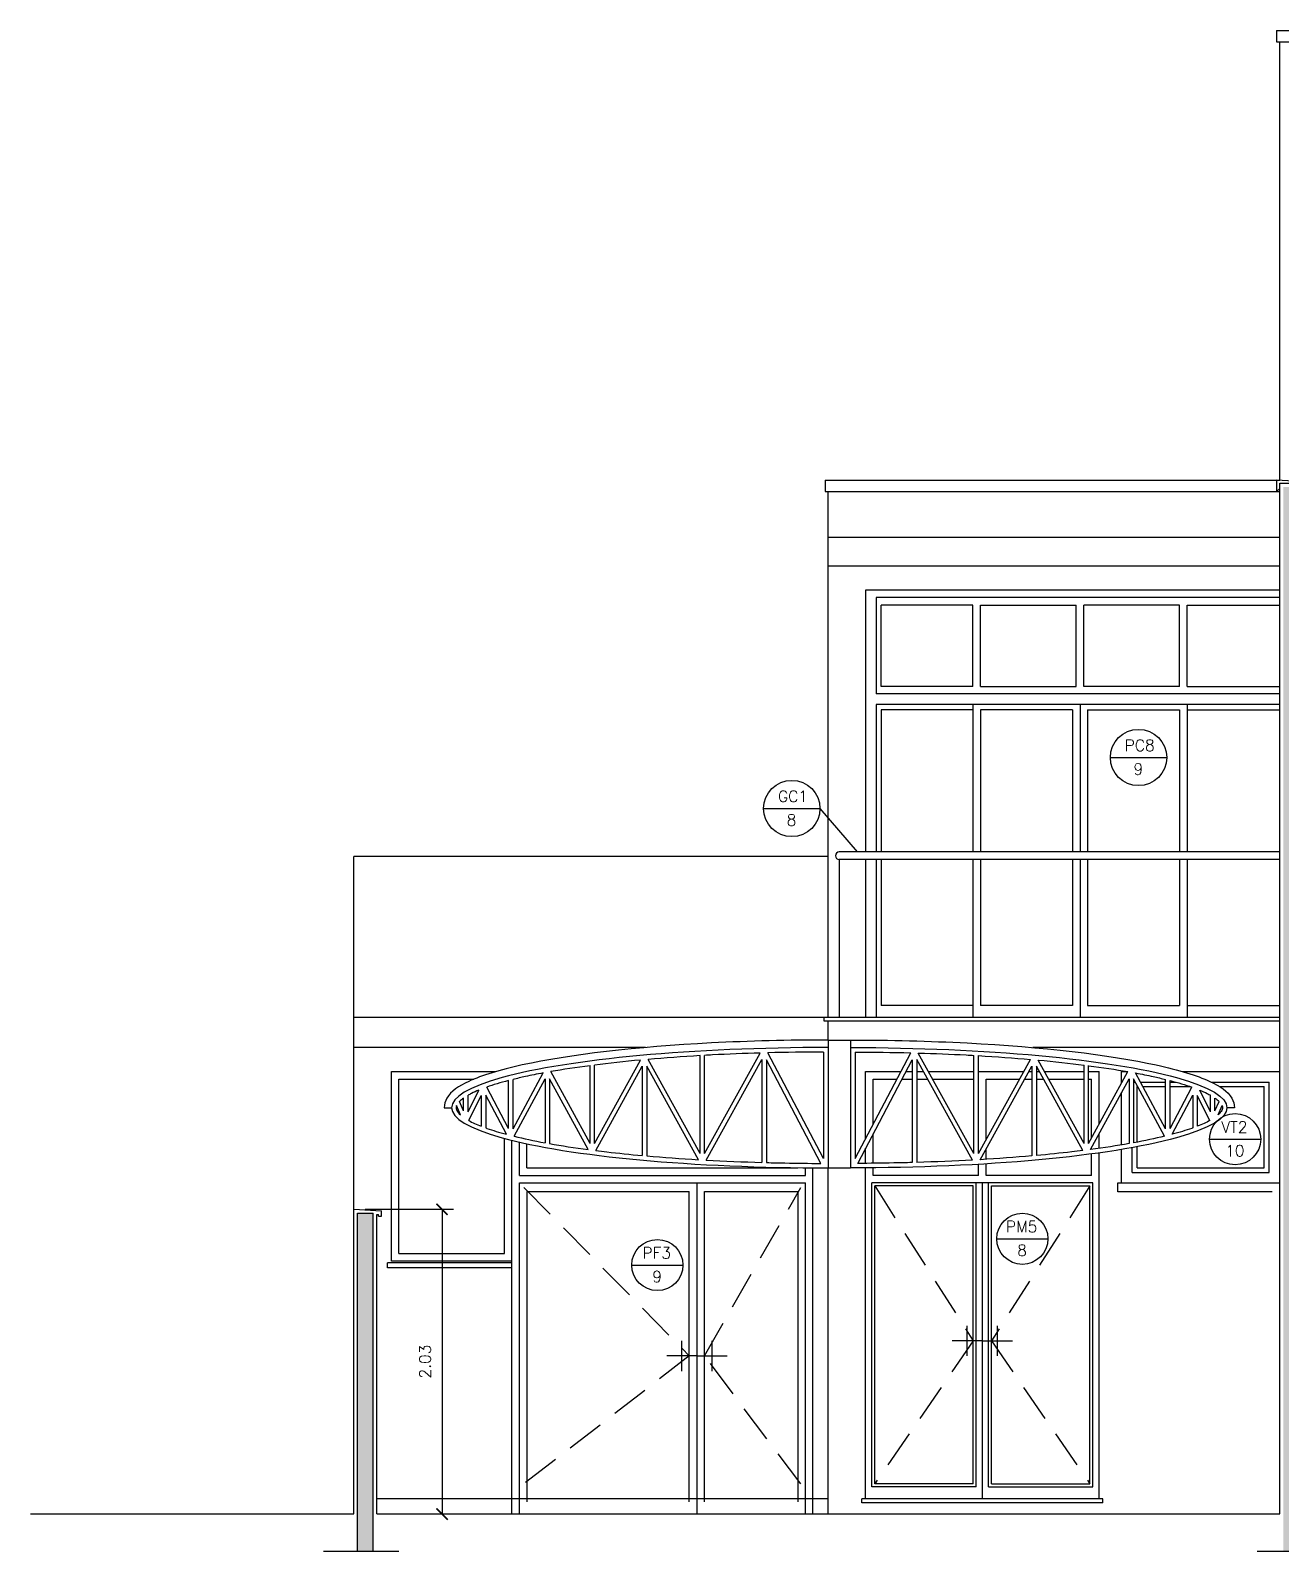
# Model space of a CAD drawing. Header units: millimetres. Extents: x 128 to 761, y 122 to 191.
# Drawn here: x 536.84 to 545.15, y 123.83 to 133.94 of the extents above; entities that cross this region are included whole.
import ezdxf

# ---------------------------------------------------------------- set-up
doc = ezdxf.new("R2010")
doc.units = ezdxf.units.MM
doc.linetypes.add('HIDDEN', pattern=[0.375, 0.25, -0.125])
for name, color, linetype in [('ALV', 5, 'Continuous'), ('CAIX', 2, 'Continuous'), ('CAIXN', 7, 'Continuous'), ('COTAS', 1, 'Continuous'), ('LPROJ', 7, 'HIDDEN'), ('LVISTA', 1, 'Continuous'), ('LVISTA01', 8, 'Continuous'), ('LVISTA02', 1, 'Continuous'), ('LVISTA025', 3, 'Continuous'), ('METAL', 5, 'Continuous'), ('NOTAS', 2, 'Continuous'), ('REVEST', 2, 'Continuous'), ('SOLID', 8, 'Continuous')]:
    doc.layers.add(name, color=color, linetype=linetype)
doc.styles.add('60-50', font='romans.shx', dxfattribs={"height": 0.075})
doc.dimstyles.new('50', dxfattribs={"dimtxt": 0.1, "dimasz": 2.5, "dimexe": 1.25, "dimexo": 0.625, "dimgap": 0.075, "dimtad": 1, "dimzin": 0, "dimdsep": 46, "dimtxsty": '60-50', "dimcen": 2.5, "dimclrt": 3, "dimadec": 0, "dimazin": 0, "dimtfac": 1, "dimtmove": 0, "dimatfit": 3, "dimfxl": 1, "dimarcsym": 0})

# ---------------------------------------------------------------- blocks, each defined once
blk = doc.blocks.new('_ARCHTICK')
at = {"color": 0, "linetype": 'ByBlock', "const_width": 0.15}
blk.add_lwpolyline([(-0.5, -0.5), (0.5, 0.5)], dxfattribs=at)
blk = doc.blocks.new('*D498')
at = {"layer": 'COTAS', "color": 0, "lineweight": -2}
for p, q in [((539.063, 126.1), (539.649, 126.1)), ((539.574, 126.1), (539.574, 124.075)), ((539.216, 124.075), (539.649, 124.075))]:
    blk.add_line(p, q, dxfattribs=at)
at = {"layer": 'DEFPOINTS', "color": 0}
for p in [(538.988, 126.1), (539.141, 124.075), (539.574, 124.075)]:
    blk.add_point(p, dxfattribs=at)
at = {"layer": 'COTAS', "color": 0, "lineweight": -2, "xscale": 0.075, "yscale": 0.075, "zscale": 0.075}
for p, rotation in [((539.574, 126.1), 90), ((539.574, 124.075), 270)]:
    blk.add_blockref('_ARCHTICK', p, dxfattribs=dict(at, rotation=rotation))
at = {"layer": 'COTAS', "color": 3, "insert": (539.461, 125.088), "char_height": 0.075, "attachment_point": 5, "rotation": 90, "style": '60-50'}
blk.add_mtext('2.03', dxfattribs=at)

msp = doc.modelspace()

# ---------------------------------------------------------------- hatches: boundary and pattern name
at = {"layer": 'SOLID'}
h = msp.add_hatch(color=256, dxfattribs=at)
h.paths.add_polyline_path([(539.1164, 126.0752), (539.0126, 126.0752), (539.0126, 123.8252), (539.1164, 123.8252)])
h.paths.add_polyline_path([(545.1626, 123.8252), (545.2626, 123.8252), (545.2626, 127.2002), (547.5626, 127.2002), (547.5626, 127.0402), (547.6626, 127.0402), (547.6626, 127.2002), (552.7126, 127.2002), (552.7126, 127.0402), (552.8126, 127.0402), (552.8126, 127.2002), (554.2126, 127.2002), (554.2126, 123.8252), (554.3126, 123.8252), (554.3126, 130.9002), (554.2126, 130.9002), (554.2126, 130.5252), (547.3126, 130.5252), (545.2626, 130.5252), (545.2626, 130.9002), (545.1626, 130.9002)])
h.paths.add_polyline_path([(545.3626, 127.3252), (545.3626, 130.4002), (547.5626, 130.4002), (547.5626, 127.3252)], flags=16)
h.paths.add_polyline_path([(547.6626, 127.3252), (547.6626, 130.4002), (554.1126, 130.4002), (554.1126, 127.3252)], flags=16)
h.paths.add_polyline_path([(552.7126, 123.8252), (552.8126, 123.8252), (552.8126, 125.3502), (552.7126, 125.3502)], flags=17)
h.paths.add_polyline_path([(558.9626, 126.0752), (558.8589, 126.0752), (558.8589, 123.8252), (558.9626, 123.8252)])
h.paths.add_polyline_path([(549.9315, 127.6355), (550.4148, 127.6355), (550.4148, 127.814), (549.9315, 127.814)], flags=8)

# ---------------------------------------------------------------- linework, layer by layer
at = {"layer": 'ALV'}
for p, q in [((539.0126, 126.0752), (539.1164, 126.0752)), ((539.0126, 123.8252), (539.0126, 126.0752)), ((539.1164, 123.8252), (539.1164, 126.0752))]:
    msp.add_line(p, q, dxfattribs=at)
at = {"layer": 'CAIX'}
msp.add_lwpolyline([(545.2876, 130.8902), (545.3076, 130.8702), (545.3076, 130.9352), (545.1176, 130.9452), (545.1176, 130.8702), (545.1376, 130.8902)], dxfattribs=at)
at = {"layer": 'CAIXN', "color": 8, "ltscale": 0.5}
for p, q in [((544.0131, 129.1027), (544.3871, 129.1027)), ((541.7099, 128.7638), (542.0839, 128.7638)), ((542.0839, 128.7638), (542.3312, 128.4752)), ((544.6715, 126.5659), (545.0115, 126.5659)), ((543.2584, 125.9041), (543.5984, 125.9041)), ((540.8343, 125.7294), (541.1743, 125.7294))]:
    msp.add_line(p, q, dxfattribs=at)
for centre, radius in [((544.2001, 129.1027), 0.187), ((541.8969, 128.7638), 0.187), ((544.8415, 126.5659), 0.17), ((543.4284, 125.9041), 0.17), ((541.0043, 125.7294), 0.17)]:
    msp.add_circle(centre, radius, dxfattribs=at)
at = {"layer": 'LPROJ'}
for p, q in [((540.1176, 126.2452), (541.2163, 125.1252)), ((541.3176, 125.1252), (541.9576, 126.2452)), ((542.4476, 126.2552), (543.1026, 125.2252)), ((543.8776, 126.2552), (543.2226, 125.2252)), ((543.1026, 125.2252), (542.4476, 124.2752)), ((543.2226, 125.2252), (543.8776, 124.2752)), ((541.2163, 125.1252), (540.1176, 124.2752)), ((541.9576, 124.2752), (541.3176, 125.1252))]:
    msp.add_line(p, q, dxfattribs=at)
at = {"layer": 'LVISTA'}
for p, q in [((545.1376, 130.5652), (542.1376, 130.5652)), ((542.1376, 130.3752), (542.1376, 130.5652)), ((545.1376, 130.3752), (542.1376, 130.3752)), ((545.1376, 127.3752), (542.1126, 127.3752)), ((542.1126, 127.3502), (542.1126, 127.3752)), ((545.1376, 127.3502), (542.1126, 127.3502)), ((542.1376, 127.2252), (542.1376, 127.3502)), ((545.1376, 127.1752), (543.499, 127.1752)), ((543.9626, 124.1502), (542.3626, 124.1502))]:
    msp.add_line(p, q, dxfattribs=at)
at = {"layer": 'LVISTA01'}
for p, q in [((542.1176, 130.9452), (545.1376, 130.9452)), ((542.1176, 130.9452), (542.1176, 130.8702)), ((542.1176, 130.8702), (545.1376, 130.8702)), ((542.1376, 130.5652), (542.1376, 130.8702)), ((542.1376, 127.3752), (542.1376, 130.3752)), ((542.3876, 130.2152), (542.3876, 128.4752)), ((545.1376, 130.2152), (542.3876, 130.2152)), ((542.4576, 130.1652), (542.4576, 129.5252)), ((545.1376, 130.1652), (542.4576, 130.1652)), ((543.0995, 130.1152), (542.4901, 130.1152)), ((542.4901, 129.5752), (542.4901, 130.1152)), ((543.0995, 129.5752), (543.0995, 130.1152)), ((543.1495, 129.5752), (543.1495, 130.1152)), ((543.1495, 130.1152), (543.7864, 130.1152)), ((543.7864, 129.5752), (543.7864, 130.1152)), ((544.4733, 130.1152), (543.8364, 130.1152)), ((543.8364, 129.5752), (543.8364, 130.1152)), ((544.4733, 129.5752), (544.4733, 130.1152)), ((544.5233, 130.1152), (545.1326, 130.1152)), ((544.5233, 129.5752), (544.5233, 130.1152)), ((545.1376, 129.5252), (542.4576, 129.5252)), ((543.0995, 129.5752), (542.4901, 129.5752)), ((543.1495, 129.5752), (543.7864, 129.5752)), ((544.4733, 129.5752), (543.8364, 129.5752)), ((544.5233, 129.5752), (545.1326, 129.5752)), ((545.1376, 129.4552), (542.4576, 129.4552)), ((542.4576, 129.4552), (542.4576, 128.4752)), ((542.4901, 129.4192), (542.4901, 128.4752)), ((543.0995, 129.4192), (542.4901, 129.4192)), ((543.0995, 129.4552), (543.0995, 128.4752)), ((543.7614, 129.4192), (543.1495, 129.4192)), ((543.1495, 129.4192), (543.1495, 128.4752)), ((543.7614, 129.4192), (543.7614, 128.4752)), ((543.8114, 129.4552), (543.8114, 128.4752)), ((543.8614, 129.4192), (544.4733, 129.4192)), ((543.8614, 129.4192), (543.8614, 128.4752)), ((544.4733, 129.4192), (544.4733, 128.4752)), ((544.5233, 129.4552), (544.5233, 128.4752)), ((544.5233, 129.4192), (545.1326, 129.4192)), ((538.9876, 126.1002), (538.9876, 128.4452)), ((542.1376, 128.4452), (538.9876, 128.4452)), ((542.3876, 128.4252), (542.3876, 127.3752)), ((542.4576, 128.4252), (542.4576, 127.3752)), ((542.4901, 128.4252), (542.4901, 127.4552)), ((543.0995, 128.4252), (543.0995, 127.3752)), ((543.1495, 128.4252), (543.1495, 127.4552)), ((543.7614, 128.4252), (543.7614, 127.4552)), ((543.8114, 128.4252), (543.8114, 127.3752)), ((543.8614, 128.4252), (543.8614, 127.4552)), ((544.4733, 128.4252), (544.4733, 127.4552)), ((544.5233, 128.4252), (544.5233, 127.3752)), ((543.0995, 127.4552), (542.4901, 127.4552)), ((543.7614, 127.4552), (543.1495, 127.4552)), ((543.8614, 127.4552), (544.4733, 127.4552)), ((544.5233, 127.4552), (545.1326, 127.4552)), ((542.1126, 127.3752), (538.9876, 127.3752)), ((540.9263, 127.1752), (538.9876, 127.1752)), ((539.2376, 125.7552), (539.2376, 127.0152)), ((539.2376, 127.0152), (539.9303, 127.0152)), ((539.2876, 126.9652), (539.7856, 126.9652)), ((539.2876, 125.8052), (539.2876, 126.9652)), ((539.9876, 125.8052), (539.9876, 126.571)), ((540.0376, 125.7552), (540.0376, 126.5581)), ((540.0376, 124.0752), (540.0376, 126.5581)), ((540.0876, 126.3252), (540.0876, 126.5462)), ((540.1376, 126.3752), (540.1376, 126.5352)), ((540.1376, 126.3752), (541.9376, 126.3752)), ((541.9876, 126.3252), (541.9876, 126.3759)), ((542.0376, 124.0752), (542.0376, 126.3755)), ((540.0876, 126.3252), (541.9876, 126.3252)), ((540.0876, 124.0752), (540.0876, 126.2752)), ((540.0876, 126.2752), (541.9876, 126.2752)), ((541.2676, 124.0752), (541.2676, 126.2752)), ((541.9876, 124.0752), (541.9876, 126.2752)), ((540.1376, 126.2192), (541.2163, 126.2192)), ((540.1376, 126.2192), (540.1376, 124.1552)), ((541.2163, 124.1552), (541.2163, 126.2192)), ((541.3176, 124.1552), (541.3176, 126.2192)), ((541.3176, 126.2192), (541.9376, 126.2192)), ((541.9376, 126.2192), (541.9376, 124.1552)), ((539.2876, 125.8052), (539.9876, 125.8052)), ((540.0376, 125.7452), (539.2126, 125.7452)), ((539.2126, 125.7102), (539.2126, 125.7452)), ((540.0376, 125.7102), (539.2126, 125.7102)), ((540.0376, 125.7552), (539.2376, 125.7552)), ((542.1376, 124.1752), (539.1414, 124.1752))]:
    msp.add_line(p, q, dxfattribs=at)
at = {"layer": 'LVISTA02'}
for p, q in [((545.1176, 133.9352), (547.7076, 133.9352)), ((545.1176, 133.9352), (545.1176, 133.8602)), ((545.1176, 133.8602), (547.7076, 133.8602)), ((545.1376, 130.9441), (545.1376, 133.8602)), ((545.1376, 131.061), (545.1376, 133.8602)), ((542.2126, 128.4252), (542.2126, 127.3752)), ((542.3876, 127.0152), (542.6215, 127.0152)), ((542.3876, 126.5702), (542.3876, 127.0152)), ((542.6553, 127.0152), (542.6965, 127.0152)), ((542.7265, 127.0152), (542.7714, 127.0152)), ((542.8057, 127.0152), (543.1071, 127.0152)), ((543.1371, 127.0152), (543.4374, 127.0152)), ((543.4717, 127.0152), (543.4916, 127.0152)), ((543.5216, 127.0152), (543.5411, 127.0152)), ((543.5754, 127.0152), (543.8383, 127.0152)), ((543.8683, 127.0152), (543.9376, 127.0152)), ((543.9376, 126.6647), (543.9376, 127.0152)), ((544.0876, 127.0152), (544.1288, 127.0152)), ((544.0876, 126.9396), (544.0876, 127.0152)), ((544.495, 127.0152), (545.1376, 127.0152)), ((542.4376, 126.9652), (542.5952, 126.9652)), ((542.4376, 126.6653), (542.4376, 126.9652)), ((542.6291, 126.9652), (542.6965, 126.9652)), ((542.7265, 126.9652), (542.7991, 126.9652)), ((542.8334, 126.9652), (543.1071, 126.9652)), ((543.1371, 126.9652), (543.1376, 126.9652)), ((543.1876, 126.9652), (543.4098, 126.9652)), ((543.1876, 126.5633), (543.1876, 126.9652)), ((543.444, 126.9652), (543.4916, 126.9652)), ((543.5216, 126.9652), (543.5686, 126.9652)), ((543.6028, 126.9652), (543.8383, 126.9652)), ((543.8683, 126.9652), (543.8876, 126.9652)), ((543.8876, 126.573), (543.8876, 126.9652)), ((544.1671, 126.9452), (544.1787, 126.9452)), ((544.1904, 126.9152), (544.1948, 126.9152)), ((544.1904, 126.5464), (544.1904, 126.9152)), ((544.2127, 126.9452), (544.3796, 126.9452)), ((544.2289, 126.9152), (544.3796, 126.9152)), ((544.4096, 126.9452), (544.4484, 126.9452)), ((544.4096, 126.9152), (544.5454, 126.9152)), ((544.6843, 126.9452), (545.0676, 126.9452)), ((544.7394, 126.9152), (545.0349, 126.9152)), ((545.0349, 126.3752), (545.0349, 126.9152)), ((545.0676, 126.3452), (545.0676, 126.9452)), ((544.0876, 126.5281), (544.0876, 126.877)), ((542.4376, 126.4059), (542.4376, 126.6008)), ((543.9376, 126.505), (543.9376, 126.602)), ((542.3876, 126.4055), (542.3876, 126.5057)), ((543.1876, 126.4321), (543.1876, 126.5013)), ((543.8876, 126.4981), (543.8876, 126.5104)), ((544.0876, 126.2752), (544.0876, 126.4976)), ((544.1576, 126.3452), (544.1576, 126.5097)), ((544.1904, 126.3752), (544.1904, 126.5157)), ((542.1376, 124.0752), (542.1376, 126.3752)), ((542.3876, 124.1752), (542.3876, 126.3755)), ((542.4376, 126.3252), (542.4376, 126.3759)), ((543.1376, 126.3252), (543.1376, 126.399)), ((543.1876, 126.3252), (543.1876, 126.402)), ((543.8876, 126.3252), (543.8876, 126.4678)), ((543.9376, 124.1752), (543.9376, 126.4747)), ((544.1904, 126.3752), (545.0349, 126.3752)), ((543.8976, 126.2752), (542.4276, 126.2752)), ((542.4276, 124.2552), (542.4276, 126.2752)), ((543.1376, 126.3252), (542.4376, 126.3252)), ((543.1226, 124.2552), (543.1226, 126.2752)), ((543.1626, 124.1752), (543.1626, 126.2752)), ((543.8876, 126.3252), (543.1876, 126.3252)), ((543.2026, 124.2552), (543.2026, 126.2752)), ((543.8976, 124.2552), (543.8976, 126.2752)), ((544.0626, 126.2752), (545.1376, 126.2752)), ((544.0626, 126.2164), (544.0626, 126.2752)), ((544.1576, 126.3452), (545.0676, 126.3452)), ((542.4476, 124.2752), (542.4476, 126.2552)), ((543.1026, 126.2552), (542.4476, 126.2552)), ((543.1026, 124.2752), (543.1026, 126.2552)), ((543.2226, 124.2752), (543.2226, 126.2552)), ((543.2226, 126.2552), (543.8776, 126.2552)), ((543.8776, 124.2752), (543.8776, 126.2552)), ((545.0876, 126.2164), (544.0626, 126.2164)), ((543.1226, 124.2552), (542.4276, 124.2552)), ((543.1026, 124.2752), (542.4476, 124.2752)), ((543.2026, 124.2552), (543.8976, 124.2552)), ((543.2226, 124.2752), (543.8776, 124.2752)), ((543.9626, 124.1752), (542.3626, 124.1752)), ((542.3626, 124.1502), (542.3626, 124.1752)), ((543.9626, 124.1502), (543.9626, 124.1752))]:
    msp.add_line(p, q, dxfattribs=at)
at = {"layer": 'LVISTA02', "color": 2}
for p, q in [((545.1376, 128.4752), (542.2126, 128.4752)), ((545.1376, 128.4252), (542.2126, 128.4252))]:
    msp.add_line(p, q, dxfattribs=at)
msp.add_arc((542.2126, 128.4502), 0.025, 90, 270, dxfattribs=at)
at = {"layer": 'LVISTA025'}
msp.add_line((545.1376, 130.9252), (545.2876, 130.9252), dxfattribs=at)
at = {"layer": 'METAL', "color": 5}
for p, q in [((542.1376, 127.2252), (542.2876, 127.2252)), ((542.1376, 127.2252), (542.1376, 126.3752)), ((542.2876, 127.2252), (542.2876, 126.3752)), ((542.1376, 126.3752), (542.2876, 126.3752))]:
    msp.add_line(p, q, dxfattribs=at)
at = {"layer": 'METAL', "color": 1}
for p, q in [((540.587, 126.5371), (540.892, 127.0917)), ((541.2882, 126.4718), (540.9431, 127.0963)), ((541.2882, 126.4718), (541.2882, 127.1222)), ((541.3182, 126.4706), (541.6879, 127.1386)), ((541.3182, 126.4706), (541.3182, 127.123)), ((541.3282, 126.4268), (541.6988, 127.0963)), ((541.6988, 127.0963), (541.6988, 126.411)), ((541.7288, 127.0936), (541.7288, 126.4106)), ((542.0904, 126.4052), (541.7288, 127.0936)), ((542.1076, 126.4369), (541.7382, 127.14)), ((542.1076, 127.1451), (542.1076, 126.4369)), ((542.3176, 127.1451), (542.3176, 126.4369)), ((542.3176, 126.4369), (542.687, 127.14)), ((542.3349, 126.4052), (542.6965, 127.0936)), ((542.6965, 127.0936), (542.6965, 126.4106)), ((542.7265, 127.0963), (542.7265, 126.411)), ((543.0971, 126.4268), (542.7265, 127.0963)), ((543.1071, 126.4706), (542.7374, 127.1386)), ((543.1071, 126.4706), (543.1071, 127.123)), ((543.1371, 126.4718), (543.1371, 127.1222)), ((543.1371, 126.4718), (543.4822, 127.0963)), ((543.8383, 126.5371), (543.5333, 127.0917)), ((540.0456, 126.6349), (540.2453, 127.006)), ((540.557, 126.5375), (540.2964, 127.0152)), ((540.557, 126.5375), (540.557, 127.0565)), ((540.587, 126.5371), (540.587, 127.0585)), ((540.5957, 126.4906), (540.9037, 127.0507)), ((540.9037, 127.0507), (540.9037, 126.4574)), ((540.9337, 127.0511), (540.9337, 126.4548)), ((541.2772, 126.4297), (540.9337, 127.0511)), ((543.1481, 126.4297), (543.4916, 127.0511)), ((543.4916, 127.0511), (543.4916, 126.4548)), ((543.5216, 127.0507), (543.5216, 126.4574)), ((543.8296, 126.4906), (543.5216, 127.0507)), ((543.8383, 126.5371), (543.8383, 127.0585)), ((543.8683, 126.5375), (543.8683, 127.0565)), ((543.8683, 126.5375), (544.1289, 127.0152)), ((544.3796, 126.6349), (544.18, 127.006)), ((539.7473, 126.7475), (539.8191, 126.8924)), ((540.0156, 126.6363), (539.871, 126.912)), ((540.0156, 126.6363), (540.0156, 126.9556)), ((540.0456, 126.6349), (540.0456, 126.9632)), ((540.0531, 126.5854), (540.2582, 126.9667)), ((540.2582, 126.9667), (540.2582, 126.5421)), ((540.2882, 126.9676), (540.2882, 126.5366)), ((540.5449, 126.4971), (540.2882, 126.9676)), ((543.8804, 126.4971), (544.1371, 126.9676)), ((544.1371, 126.9676), (544.1371, 126.5366)), ((544.1671, 126.9667), (544.1671, 126.5421)), ((544.3722, 126.5854), (544.1671, 126.9667)), ((544.3796, 126.6349), (544.3796, 126.9632)), ((544.4096, 126.6363), (544.4096, 126.9556)), ((544.4096, 126.6363), (544.5543, 126.912)), ((544.678, 126.7475), (544.6062, 126.8924)), ((539.6968, 126.7272), (539.6697, 126.789)), ((539.7173, 126.7552), (539.6903, 126.8169)), ((539.7173, 126.7552), (539.7173, 126.8391)), ((539.7473, 126.7475), (539.7473, 126.8581)), ((539.752, 126.6895), (539.8347, 126.8563)), ((539.8347, 126.8563), (539.8347, 126.6517)), ((539.8647, 126.8594), (539.8647, 126.6404)), ((540.0016, 126.5985), (539.8647, 126.8594)), ((544.4237, 126.5985), (544.5606, 126.8594)), ((544.5606, 126.8594), (544.5606, 126.6404)), ((544.5906, 126.8563), (544.5906, 126.6517)), ((544.6733, 126.6895), (544.5906, 126.8563)), ((544.678, 126.7475), (544.678, 126.8581)), ((544.708, 126.7552), (544.708, 126.8391)), ((544.708, 126.7552), (544.735, 126.8169)), ((544.7285, 126.7272), (544.7556, 126.789))]:
    msp.add_line(p, q, dxfattribs=at)
at = {"layer": 'METAL', "color": 4}
for p, q in [((539.5883, 126.7752), (539.6376, 126.7752)), ((544.837, 126.7752), (544.7876, 126.7752))]:
    msp.add_line(p, q, dxfattribs=at)
at = {"layer": 'METAL', "color": 1}
msp.add_ellipse((542.1376, 126.7752), major_axis=(2.5, 0), ratio=0.16, start_param=7.8539816, end_param=10.9955743, dxfattribs=at)
at = {"layer": 'METAL', "color": 1, "extrusion": (0, 0, -1)}
msp.add_ellipse((542.2876, 126.7752), major_axis=(-2.5, 0), ratio=0.16, start_param=7.8539816, end_param=10.9955743, dxfattribs=at)
at = {"layer": 'METAL', "color": 4}
for points in [[(542.1376, 127.2252), (541.8755, 127.2252), (541.6134, 127.2185), (540.865, 127.1797), (540.4195, 127.1282), (539.9577, 127.0269), (539.8384, 126.9907), (539.6833, 126.9183), (539.6334, 126.8853), (539.5945, 126.8193), (539.5885, 126.7972), (539.5883, 126.7752)], [(542.2876, 127.2252), (542.5498, 127.2252), (542.8119, 127.2185), (543.5603, 127.1797), (544.0058, 127.1282), (544.4676, 127.0269), (544.5869, 126.9907), (544.742, 126.9183), (544.7919, 126.8853), (544.8308, 126.8193), (544.8368, 126.7972), (544.837, 126.7752)]]:
    msp.add_open_spline(points, degree=3, knots=[7.8539816, 7.8539816, 7.8539816, 7.8539816, 8.1675286, 8.1675286, 8.7946225, 8.7946225, 9.0944595, 9.0944595, 9.3309662, 9.3309662, 9.4244721, 9.4244721, 9.4244721, 9.4244721], dxfattribs=at)
at = {"layer": 'METAL', "color": 1}
for points in [[(540.892, 127.0917), (540.7854, 127.0818), (540.6834, 127.0707), (540.587, 127.0585)], [(541.2882, 127.1213), (541.1693, 127.1144), (541.0539, 127.106), (540.9431, 127.0963)], [(542.1076, 127.1451), (541.9839, 127.1449), (541.8604, 127.1432), (541.7382, 127.14)], [(542.3176, 127.1451), (542.4414, 127.1449), (542.5649, 127.1432), (542.687, 127.14)], [(543.1371, 127.1213), (543.2559, 127.1144), (543.3714, 127.106), (543.4822, 127.0963)], [(543.5333, 127.0917), (543.6399, 127.0818), (543.7419, 127.0707), (543.8383, 127.0585)], [(540.557, 127.0546), (540.4643, 127.0425), (540.3771, 127.0293), (540.2964, 127.0152)], [(543.8683, 127.0546), (543.961, 127.0425), (544.0482, 127.0293), (544.1289, 127.0152)], [(540.0156, 126.9556), (539.9616, 126.9415), (539.9132, 126.9269), (539.871, 126.912)], [(544.4096, 126.9556), (544.4637, 126.9415), (544.5121, 126.9269), (544.5543, 126.912)], [(539.7173, 126.8391), (539.7064, 126.8314), (539.6975, 126.8239), (539.6903, 126.8169)], [(544.708, 126.8391), (544.7188, 126.8314), (544.7278, 126.8239), (544.735, 126.8169)], [(539.752, 126.6895), (539.775, 126.6769), (539.8026, 126.6642), (539.8347, 126.6517)], [(544.6733, 126.6895), (544.6503, 126.6769), (544.6226, 126.6642), (544.5906, 126.6517)], [(540.0531, 126.5854), (540.115, 126.5703), (540.1837, 126.5558), (540.2582, 126.5421)], [(544.3722, 126.5854), (544.3103, 126.5703), (544.2416, 126.5558), (544.1671, 126.5421)], [(540.2882, 126.5366), (540.3677, 126.5225), (540.4535, 126.5093), (540.5449, 126.4971)], [(544.1371, 126.5366), (544.0576, 126.5225), (543.9718, 126.5093), (543.8804, 126.4971)], [(540.9337, 126.4548), (541.044, 126.4451), (541.159, 126.4367), (541.2772, 126.4297)], [(541.3282, 126.4268), (541.449, 126.4202), (541.573, 126.415), (541.6988, 126.4114)], [(543.0971, 126.4268), (542.9762, 126.4202), (542.8523, 126.415), (542.7265, 126.4114)], [(543.4916, 126.4548), (543.3812, 126.4451), (543.2663, 126.4367), (543.1481, 126.4297)]]:
    msp.add_open_spline(points, degree=3, dxfattribs=at)
for points, knots in [([(541.6879, 127.1386), (541.5803, 127.1355), (541.474, 127.1312), (541.3526, 127.1249), (541.3354, 127.124), (541.3182, 127.123)], [8.03522344, 8.03522344, 8.03522344, 8.03522344, 8.16675285, 8.16675285, 8.18864364, 8.18864364, 8.18864364, 8.18864364]), ([(542.7374, 127.1386), (542.845, 127.1355), (542.9513, 127.1312), (543.0727, 127.1249), (543.0899, 127.124), (543.1071, 127.123)], [8.03522344, 8.03522344, 8.03522344, 8.03522344, 8.16675285, 8.16675285, 8.18864364, 8.18864364, 8.18864364, 8.18864364]), ([(540.2453, 127.006), (540.2041, 126.9983), (540.1649, 126.9904), (540.0991, 126.9761), (540.0718, 126.9697), (540.0456, 126.9632)], [8.71604552, 8.71604552, 8.71604552, 8.71604552, 8.79229528, 8.79229528, 8.85068065, 8.85068065, 8.85068065, 8.85068065]), ([(544.18, 127.006), (544.2212, 126.9983), (544.2604, 126.9904), (544.3262, 126.9761), (544.3535, 126.9697), (544.3796, 126.9632)], [8.71604552, 8.71604552, 8.71604552, 8.71604552, 8.79229528, 8.79229528, 8.85068065, 8.85068065, 8.85068065, 8.85068065]), ([(539.8191, 126.8924), (539.801, 126.885), (539.7845, 126.8775), (539.7617, 126.8661), (539.7543, 126.8621), (539.7473, 126.8581)], [9.053786895, 9.053786895, 9.053786895, 9.053786895, 9.115687307, 9.115687307, 9.148414494, 9.148414494, 9.148414494, 9.148414494]), ([(544.6062, 126.8924), (544.6243, 126.885), (544.6408, 126.8775), (544.6636, 126.8661), (544.671, 126.8621), (544.678, 126.8581)], [9.053786895, 9.053786895, 9.053786895, 9.053786895, 9.115687307, 9.115687307, 9.148414494, 9.148414494, 9.148414494, 9.148414494]), ([(539.6697, 126.789), (539.6661, 126.7726), (539.6679, 126.7656), (539.6769, 126.7479), (539.6849, 126.7379), (539.6968, 126.7272)], [9.40153213, 9.40153213, 9.40153213, 9.40153213, 9.50581468, 9.50581468, 9.6015309, 9.6015309, 9.6015309, 9.6015309]), ([(544.7556, 126.789), (544.7591, 126.7726), (544.7574, 126.7656), (544.7484, 126.7479), (544.7404, 126.7379), (544.7285, 126.7272)], [9.40153213, 9.40153213, 9.40153213, 9.40153213, 9.50581468, 9.50581468, 9.6015309, 9.6015309, 9.6015309, 9.6015309]), ([(539.8647, 126.6404), (539.8672, 126.6395), (539.8696, 126.6387), (539.9103, 126.6244), (539.9536, 126.6112), (540.0016, 126.5985)], [9.84443726, 9.84443726, 9.84443726, 9.84443726, 9.85182895, 9.85182895, 9.96507975, 9.96507975, 9.96507975, 9.96507975]), ([(544.5606, 126.6404), (544.5581, 126.6395), (544.5557, 126.6387), (544.515, 126.6244), (544.4717, 126.6112), (544.4237, 126.5985)], [9.84443726, 9.84443726, 9.84443726, 9.84443726, 9.85182895, 9.85182895, 9.96507975, 9.96507975, 9.96507975, 9.96507975]), ([(540.5957, 126.4906), (540.6199, 126.4875), (540.6444, 126.4845), (540.7445, 126.4729), (540.8228, 126.4648), (540.9037, 126.4574)], [10.32899753, 10.32899753, 10.32899753, 10.32899753, 10.36609849, 10.36609849, 10.47810528, 10.47810528, 10.47810528, 10.47810528]), ([(543.8296, 126.4906), (543.8054, 126.4875), (543.7809, 126.4845), (543.6808, 126.4729), (543.6025, 126.4648), (543.5216, 126.4574)], [10.32899753, 10.32899753, 10.32899753, 10.32899753, 10.36609849, 10.36609849, 10.47810528, 10.47810528, 10.47810528, 10.47810528]), ([(541.7288, 126.4106), (541.7693, 126.4095), (541.81, 126.4086), (541.9304, 126.4063), (542.0105, 126.4055), (542.0906, 126.4052)], [10.83095289, 10.83095289, 10.83095289, 10.83095289, 10.88036804, 10.88036804, 10.97671892, 10.97671892, 10.97671892, 10.97671892]), ([(542.6965, 126.4106), (542.656, 126.4095), (542.6153, 126.4086), (542.4949, 126.4063), (542.4148, 126.4055), (542.3347, 126.4052)], [10.83095289, 10.83095289, 10.83095289, 10.83095289, 10.88036804, 10.88036804, 10.97671892, 10.97671892, 10.97671892, 10.97671892])]:
    msp.add_open_spline(points, degree=3, knots=knots, dxfattribs=at)
at = {"layer": 'NOTAS'}
for p, q in [((543.0626, 125.1252), (543.0626, 125.3252)), ((543.2626, 125.1252), (543.2626, 125.3252)), ((541.1676, 125.0252), (541.1676, 125.2252)), ((541.3676, 125.0252), (541.3676, 125.2252)), ((543.1626, 125.2252), (542.9626, 125.2252)), ((543.1626, 125.2252), (543.3626, 125.2252)), ((541.2676, 125.1252), (541.0676, 125.1252)), ((541.2676, 125.1252), (541.4676, 125.1252)), ((539.2874, 123.8252), (538.7867, 123.8252)), ((545.4882, 123.8252), (544.9876, 123.8252))]:
    msp.add_line(p, q, dxfattribs=at)
at = {"layer": 'REVEST'}
for p, q in [((545.1376, 130.9252), (545.2876, 130.9252)), ((545.1376, 124.0752), (545.1376, 130.9252)), ((538.9876, 124.0752), (538.9876, 126.1002)), ((538.9876, 126.1002), (539.1714, 126.0902)), ((539.1714, 126.0552), (539.1714, 126.0902)), ((539.1414, 124.0752), (539.1414, 126.0652)), ((539.1414, 126.0652), (539.1514, 126.0652)), ((539.1514, 126.0552), (539.1514, 126.0652)), ((539.1514, 126.0552), (539.1714, 126.0552)), ((536.8398, 124.0752), (538.9876, 124.0752)), ((539.1414, 124.0752), (545.1376, 124.0752))]:
    msp.add_line(p, q, dxfattribs=at)

# ---------------------------------------------------------------- texts
at = {"layer": 'CAIXN', "color": 2, "ltscale": 0.5, "char_height": 0.075, "attachment_point": 5, "style": '60-50'}
for s, insert in [('PC8', (544.208, 129.1835)), ('9', (544.1983, 129.0259)), ('GC1', (541.9048, 128.8447)), ('8', (541.8951, 128.687)), ('VT2', (544.8369, 126.6468)), ('10', (544.8397, 126.4891)), ('PM5', (543.4238, 125.9849)), ('PF3', (540.9997, 125.8102)), ('8', (543.4266, 125.8272)), ('9', (541.0025, 125.6526))]:
    msp.add_mtext(s, dxfattribs=dict(at, insert=insert))

# ---------------------------------------------------------------- dimensions: what is measured, and where the dimension line sits
at = {"layer": 'COTAS'}
dim = msp.add_linear_dim(base=(539.5735884689, 124.0751620173), p1=(538.987647299, 126.1001620173), p2=(539.1413770025, 124.0751620173), angle=90, dimstyle='50', override={"dimasz": 0.075, "dimexe": 0.075, "dimexo": 0.075, "dimzin": 4, "dimblk1": 'ARCHTICK', "dimblk2": 'ARCHTICK', "dimsah": 1, "dimtofl": 0, "dimtmove": 2}, dxfattribs=at)
dim.commit()
dim.dimension.update_dxf_attribs({"geometry": '*D498', "text_midpoint": (539.4610884689, 125.0876620173)})

doc.saveas('drawing.dxf')
